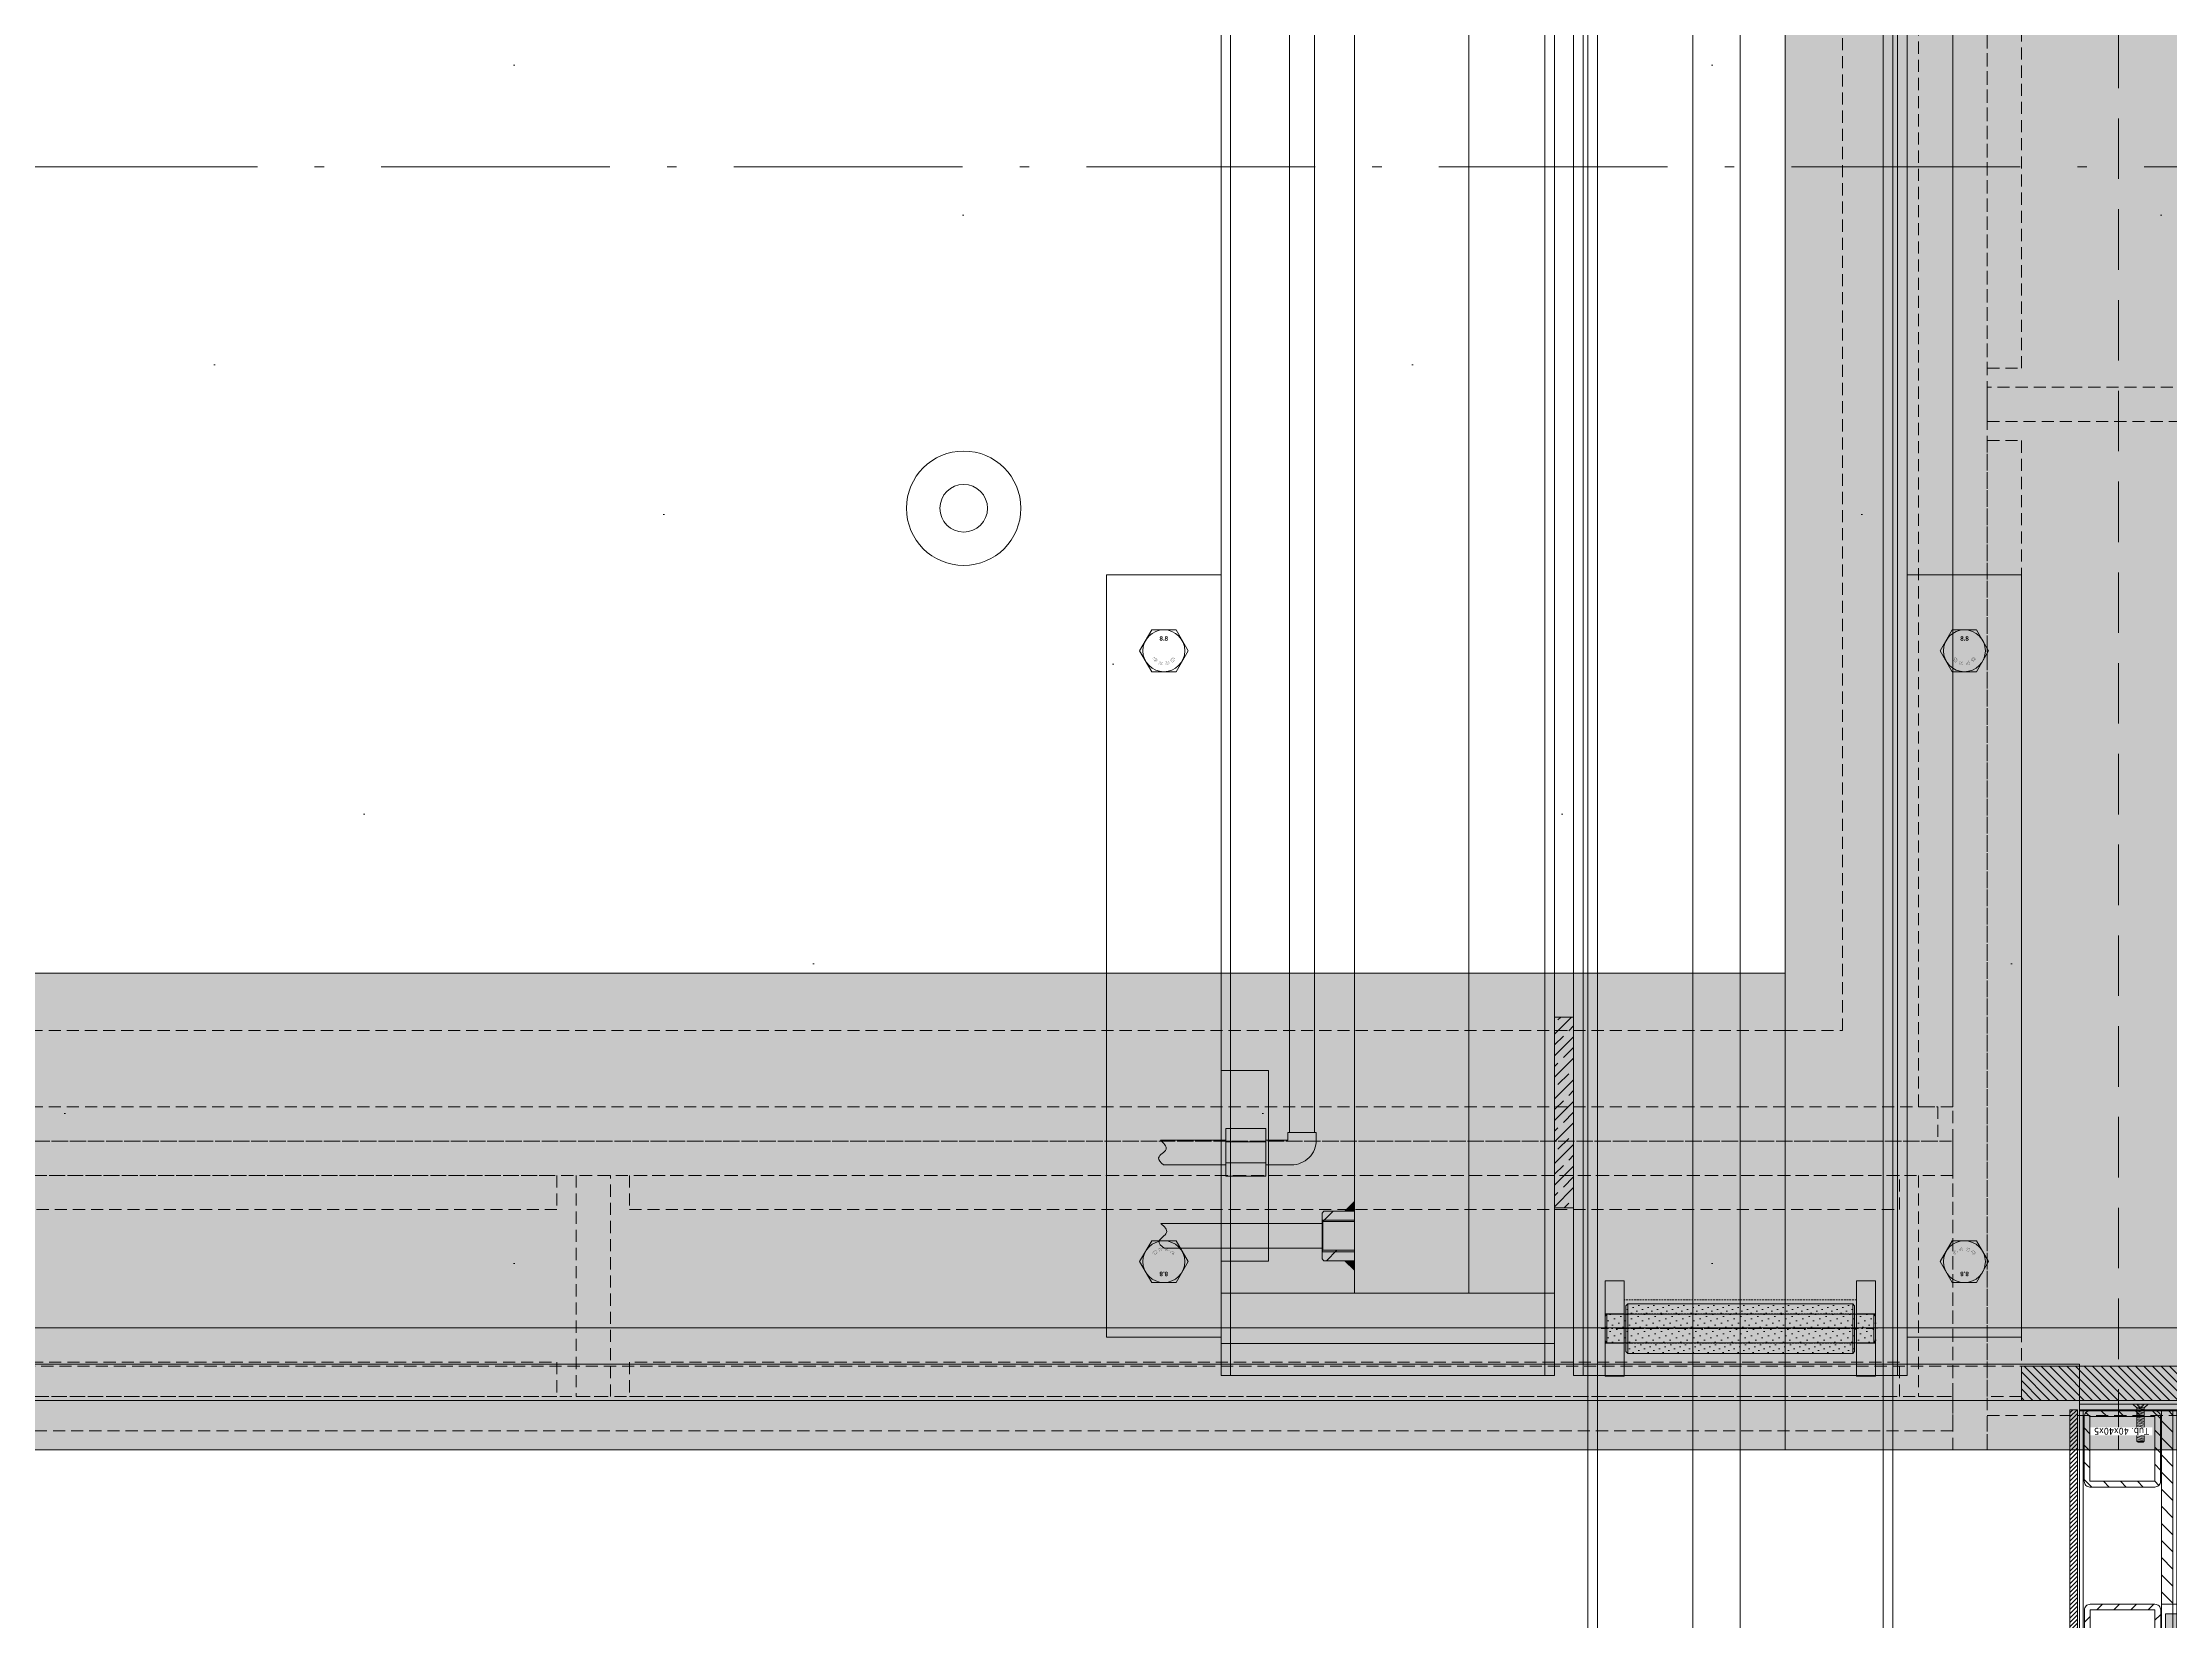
# Model space of a CAD drawing. Header units: millimetres. Extents: x -853320 to 19484, y -510814 to 9708.
# Drawn here: x 5037 to 6153, y 4226 to 5054 of the extents above; entities that cross this region are included whole.
import ezdxf
from ezdxf import colors
from ezdxf.entities.mleader import LeaderData, LeaderLine
from ezdxf.math import Vec2, Vec3

# ---------------------------------------------------------------- set-up
doc = ezdxf.new("R2010")
doc.units = ezdxf.units.MM
for name, pattern in [('DASHDOT', [18.5, 12, -3, 0.5, -3]), ('DASHED', [0.75, 0.5, -0.25]), ('NASCOSTA', [9.525, 6.35, -3.175]), ('TRATTEGGIATA2', [9.525, 6.35, -3.175]), ('TRATTOPUNTO', [25.4, 12.7, -6.35, 0, -6.35])]:
    doc.linetypes.add(name, pattern=pattern)
for name, color, linetype in [('05', 5, 'Continuous'), ('assi', 1, 'TRATTOPUNTO'), ('DS_ST_quote 1_50', 7, 'Continuous'), ('DV5_0', 7, 'Continuous')]:
    doc.layers.add(name, color=color, linetype=linetype)
for name, color, linetype, lineweight in [('F_ARREDI', 7, 'Continuous', 5), ('F_ELETTRODOMESTICI', 40, 'Continuous', 5), ('F_ESCURSORI_slider', 7, 'Continuous', 0), ('F_INFISSI', 4, 'Continuous', 5), ('F_MASSELLO_abete', 30, 'Continuous', 5), ('F_MINERAL WALL', 6, 'Continuous', 5), ('F_MULTI laminato OPACO', 1, 'Continuous', 5), ('F_MULTI laminato_soffitto', 5, 'Continuous', 5), ('F_MULTI laminato_soffitto_veletta', 6, 'Continuous', 5), ('F_PARETI-PAVIMENTI e SOFFITTI_cassone', 3, 'Continuous', 5), ('F_RIV.to PARETI e SOFFITTO_slider', 7, 'Continuous', 5), ('F_Sezioni', 5, 'Continuous', 9), ('F_SOFFITTI', 7, 'Continuous', 5), ('F_VETRO', 140, 'Continuous', 5)]:
    doc.layers.add(name, color=color, linetype=linetype, lineweight=lineweight)
doc.layers.add('F_PARETI_slider', color=1, linetype='Continuous', lineweight=5, true_color=0xff0000)
doc.styles.add('ARIAL', font='arial.ttf')
doc.styles.add('DANZI-DIDASCALIE', font='Yu Gothic UI Light.ttf', dxfattribs={"height": 30})
doc.styles.add('NEGATIVO', font='swissbo.ttf', dxfattribs={"width": 0.8, "oblique": 10})
doc.styles.add('Tahoma', font='tahoma.ttf')
doc.dimstyles.new('ISO-100', dxfattribs={"dimtxt": 100, "dimasz": 5, "dimexe": 0.25, "dimexo": 6, "dimgap": 6, "dimtad": 1, "dimtxsty": 'ARIAL', "dimblk": 'ARCHTICK', "dimcen": 2.5, "dimdle": 15, "dimse1": 1, "dimse2": 1, "dimclrd": 256, "dimclre": 256, "dimclrt": 256, "dimadec": 0, "dimazin": 0, "dimtfac": 1, "dimtmove": 0, "dimatfit": 3, "dimldrblk": 'ARCHTICK', "dimfxl": 1, "dimlwd": -1, "dimlwe": -1, "dimarcsym": 0})
pattern_1 = [(135, (141255.137, -277015.86), (-4.49012806, -4.49012806), [])]
pattern_2 = [(225.0093, (462887.094, -16087.269), (11.22714, -11.2235), [])]
pattern_3 = [(225.00929753, (462887.0944867, -16087.2686434), (0.00353610758, -0.003534960139), [])]

# ---------------------------------------------------------------- blocks, each defined once
blk = doc.blocks.new('CONTROSOFITTO_posteriore_lato lungo_2660x250_pianta_vista da sopra')
at = {"layer": 'F_MULTI laminato_soffitto_veletta', "transparency": 33554585}
h = blk.add_hatch(color=8, dxfattribs=at)
h.dxf.hatch_style = 1
h.paths.add_polyline_path([(48638.8, -13591.8), (45978.8, -13591.8), (45978.8, -13841.8), (48638.8, -13841.8)])
at = {"layer": 'F_MASSELLO_abete', "color": 1, "linetype": 'NASCOSTA'}
for points in [[(45890.8, -13679.8), (48726.8, -13679.8), (48726.8, -13697.8), (45890.8, -13697.8)], [(48004.3, -13813.8), (48022.3, -13813.8), (48022.3, -13697.8), (48004.3, -13697.8)], [(48708.8, -13813.8), (48726.8, -13813.8), (48726.8, -13697.8), (48708.8, -13697.8)], [(45890.8, -13813.8), (48726.8, -13813.8), (48726.8, -13831.8), (45890.8, -13831.8)]]:
    blk.add_lwpolyline(points, close=True, dxfattribs=at)
at = {"layer": 'F_MASSELLO_abete', "linetype": 'NASCOSTA'}
for points in [[(47327.8, -13697.8), (47994.3, -13697.8), (47994.3, -13715.8), (47327.8, -13715.8)], [(48698.8, -13697.8), (48032.3, -13697.8), (48032.3, -13715.8), (48698.8, -13715.8)]]:
    blk.add_lwpolyline(points, close=True, dxfattribs=at)
at = {"layer": 'F_MASSELLO_abete', "color": 3, "linetype": 'NASCOSTA'}
for points in [[(47327.8, -13795.8), (47994.3, -13795.8), (47994.3, -13813.8), (47327.8, -13813.8)], [(48698.8, -13795.8), (48032.3, -13795.8), (48032.3, -13813.8), (48698.8, -13813.8)]]:
    blk.add_lwpolyline(points, close=True, dxfattribs=at)
at = {"layer": 'F_MULTI laminato_soffitto_veletta', "linetype": 'NASCOSTA'}
for points in [[(45978.8, -13591.8), (48638.8, -13591.8), (48638.8, -13621.8), (45978.8, -13621.8)], [(45898.8, -13661.8), (48718.8, -13661.8), (48718.8, -13679.8), (45898.8, -13679.8)]]:
    blk.add_lwpolyline(points, close=True, dxfattribs=at)
at = {"layer": 'F_MULTI laminato_soffitto_veletta'}
blk.add_lwpolyline([(48638.8, -13591.8), (45978.8, -13591.8), (45978.8, -13841.8), (48638.8, -13841.8)], close=True, dxfattribs=at)
blk = doc.blocks.new('CONTROSOFITTO_camera-living_lato corto_2415x900_pianta_vista da sopra')
at = {"layer": 'F_MULTI laminato_soffitto_veletta', "transparency": 33554585}
h = blk.add_hatch(color=8, dxfattribs=at)
h.dxf.hatch_style = 1
h.paths.add_polyline_path([(11894.8, -1831.7), (11894.8, -4249.7), (10994.8, -4249.7), (10994.8, -1831.7)])
at = {"layer": 'F_MASSELLO_abete', "color": 1, "linetype": 'NASCOSTA'}
for points in [[(11100.8, -1831.7), (11100.8, -4249.7), (11082.8, -4249.7), (11082.8, -1831.7)], [(11100.8, -3692.2), (11100.8, -3710.2), (11788.8, -3710.2), (11788.8, -3692.2)], [(11100.8, -4249.7), (11100.8, -4231.7), (11788.8, -4231.7), (11788.8, -4249.7)]]:
    blk.add_lwpolyline(points, close=True, dxfattribs=at)
at = {"layer": 'F_MASSELLO_abete', "linetype": 'NASCOSTA'}
for points in [[(11100.8, -3059.7), (11100.8, -3682.2), (11118.8, -3682.2), (11118.8, -3059.7)], [(11100.8, -4221.7), (11100.8, -3720.2), (11118.8, -3720.2), (11118.8, -4221.7)]]:
    blk.add_lwpolyline(points, close=True, dxfattribs=at)
at = {"layer": 'F_MULTI laminato_soffitto_veletta'}
blk.add_lwpolyline([(11894.8, -1831.7), (11894.8, -4249.7), (10994.8, -4249.7), (10994.8, -1831.7)], close=True, dxfattribs=at)
at = {"layer": 'F_MULTI laminato_soffitto_veletta', "linetype": 'NASCOSTA'}
for points in [[(11064.8, -4069.7), (11064.8, -3399.7), (11082.8, -3399.7), (11082.8, -4069.7)], [(11024.8, -3460.7), (10994.8, -3460.7), (10994.8, -4029.7), (11024.8, -4029.7)]]:
    blk.add_lwpolyline(points, close=True, dxfattribs=at)
blk = doc.blocks.new('CONTROSOFITTO_rev.01_pianta_vista da sopra')
at = {"layer": 'F_MULTI laminato_soffitto', "color": 5, "linetype": 'NASCOSTA', "ltscale": 5}
blk.add_lwpolyline([(17011.6, -37355.7), (20021.6, -37355.7), (20021.6, -36455.7), (17011.6, -36455.7)], close=True, dxfattribs=at)
at = {"color": 1}
blk.add_blockref('CONTROSOFITTO_camera-living_lato corto_2415x900_pianta_vista da sopra', (8851.9, -33106), dxfattribs=at)
at = {"layer": 'F_SOFFITTI'}
blk.add_blockref('CONTROSOFITTO_posteriore_lato lungo_2660x250_pianta_vista da sopra', (-28792.1, -23513.9), dxfattribs=at)
blk = doc.blocks.new('_Dot')
at = {"color": 0, "linetype": 'ByBlock', "lineweight": -2}
blk.add_line((-0.5, 0), (-1, 0), dxfattribs=at)
at = {"color": 0, "linetype": 'ByBlock', "const_width": 0.5}
blk.add_lwpolyline([(-0.25, 0, 1), (0.25, 0, 1)], format="xyb", close=True, dxfattribs=at)
blk = doc.blocks.new('RIV.to_pareti e soffitto_slider_bagno_camera doppia_rev.01_pianta')
at = {"layer": 'F_MULTI laminato OPACO', "transparency": 33554503}
h = blk.add_hatch(dxfattribs=at)
h.set_pattern_fill('ANSI31', color=3, angle=180)
h.set_pattern_definition([(225, (737466.0637, 546032.44), (2.24506403, -2.24506403), [])])
h.paths.add_polyline_path([(20120.6, 21782.7), (19970.6, 21782.7), (19970.6, 21800.7), (20120.6, 21800.7)])
at = {"layer": 'F_MULTI laminato OPACO', "color": 3}
for points in [[(20001.1, 21800.7), (17187.1, 21800.7), (17187.1, 22976.7), (20001.1, 22976.7)], [(20120.6, 21782.7), (19970.6, 21782.7), (19970.6, 21800.7), (20120.6, 21800.7)]]:
    blk.add_lwpolyline(points, close=True, dxfattribs=at)
at = {"layer": 'F_MULTI laminato OPACO', "color": 3, "linetype": 'NASCOSTA'}
blk.add_lwpolyline([(17226.6, 21782.7), (19970.6, 21782.7), (19970.6, 21800.7), (17226.6, 21800.7)], close=True, dxfattribs=at)
blk = doc.blocks.new('Vite TSEI M.4x20')
at = {"color": 2, "linetype": 'Continuous', "lineweight": 5}
for p, q in [((140125.2, 33048.4), (140127.2, 33046.4)), ((140133.2, 33048.4), (140125.2, 33048.4)), ((140133.2, 33048.4), (140131.2, 33046.4)), ((140131.2, 33046.4), (140127.2, 33046.4)), ((140127.2, 33029), (140127.2, 33046.4)), ((140131.2, 33029), (140131.2, 33046.4)), ((140127.2, 33029), (140131.2, 33029)), ((140127.9, 33028.4), (140127.2, 33029)), ((140127.9, 33028.4), (140130.6, 33028.4)), ((140130.6, 33028.4), (140131.2, 33029))]:
    blk.add_line(p, q, dxfattribs=at)
at = {"color": 2, "linetype": 'DASHED', "lineweight": 5}
for p, q in [((140128.4, 33046.9), (140127.2, 33048.4)), ((140128.4, 33046.9), (140128.4, 33048.4)), ((140130, 33046.9), (140128.4, 33046.9)), ((140130, 33046.9), (140130, 33048.4)), ((140130, 33046.9), (140131.2, 33048.4))]:
    blk.add_line(p, q, dxfattribs=at)
at = {"color": 2, "lineweight": 5}
for p, q in [((140127.6, 33046.2), (140130.9, 33045.5)), ((140127.6, 33044.7), (140130.9, 33043.9)), ((140127.6, 33043.2), (140130.9, 33042.4)), ((140127.6, 33041.6), (140130.9, 33040.9)), ((140127.6, 33040.1), (140130.9, 33039.3)), ((140127.6, 33038.6), (140130.9, 33037.8)), ((140127.6, 33037), (140130.9, 33036.2)), ((140127.6, 33035.5), (140130.9, 33034.7)), ((140128.2, 33045.3), (140130.2, 33044.9)), ((140128.2, 33043.8), (140130.2, 33043.3)), ((140128.2, 33042.2), (140130.2, 33041.8)), ((140128.2, 33040.7), (140130.2, 33040.2)), ((140128.2, 33039.2), (140130.2, 33038.7)), ((140128.2, 33037.6), (140130.2, 33037.2)), ((140128.2, 33036.1), (140130.2, 33035.6)), ((140127.6, 33033.9), (140130.9, 33033.2)), ((140127.6, 33032.4), (140130.9, 33031.6)), ((140127.6, 33030.9), (140130.9, 33030.1)), ((140128.2, 33034.6), (140130.2, 33034.1)), ((140128.2, 33033), (140130.2, 33032.5)), ((140128.2, 33031.5), (140130.2, 33031)), ((140128.2, 33029.9), (140130.2, 33029.5))]:
    blk.add_line(p, q, dxfattribs=at)
blk = doc.blocks.new('INFISSO L.350 MM_pianta')
at = {"layer": 'F_INFISSI', "true_color": 0x636466}
h = blk.add_hatch(color=251, dxfattribs=at)
h.dxf.hatch_style = 1
h.paths.add_polyline_path([(6720.5, 7605.9), (6722.5, 7605.9), (6722.5, 7635.9), (6720.5, 7635.9)])
at = {"layer": 'F_INFISSI'}
h = blk.add_hatch(color=9, dxfattribs=at)
h.dxf.hatch_style = 1
h.paths.add_polyline_path([(6722.5, 7261.9), (6722.5, 7605.9), (6670.5, 7605.9), (6670.5, 7261.9)])
at = {"layer": 'F_INFISSI', "true_color": 0x636466}
h = blk.add_hatch(color=251, dxfattribs=at)
h.dxf.hatch_style = 1
h.paths.add_polyline_path([(6720.5, 7261.9), (6722.5, 7261.9), (6722.5, 7231.9), (6720.5, 7231.9)])
at = {"layer": 'F_PARETI_slider', "lineweight": 9}
h = blk.add_hatch(dxfattribs=at)
h.set_pattern_fill('ANSI31', color=4, scale=2, angle=90)
h.set_pattern_definition(pattern_1)
h.paths.add_polyline_path([(6676, 7645.9), (6710, 7645.9), (6710, 7611.9), (6676, 7611.9)], flags=16)
edge = h.paths.add_edge_path()
edge.add_arc((6676, 7645.9), 3, 90, 180, ccw=False)
edge.add_line((6676, 7648.9), (6710, 7648.9))
edge.add_arc((6710, 7645.9), 3, 0, 90, ccw=False)
edge.add_line((6713, 7645.9), (6713, 7611.9))
edge.add_arc((6710, 7611.9), 3, -90, 0, ccw=False)
edge.add_line((6710, 7608.9), (6676, 7608.9))
edge.add_arc((6676, 7611.9), 3, 180, 270, ccw=False)
edge.add_line((6673, 7611.9), (6673, 7645.9))
h = blk.add_hatch(dxfattribs=at)
h.set_pattern_fill('ANSI31', color=4, scale=2, angle=90)
h.set_pattern_definition(pattern_1)
h.paths.add_polyline_path([(6676, 7221.9), (6710, 7221.9), (6710, 7255.9), (6676, 7255.9)], flags=16)
edge = h.paths.add_edge_path()
edge.add_arc((6676, 7221.9), 3, 180, 270)
edge.add_line((6676, 7218.9), (6710, 7218.9))
edge.add_arc((6710, 7221.9), 3, 270, 360)
edge.add_line((6713, 7221.9), (6713, 7255.9))
edge.add_arc((6710, 7255.9), 3, 0, 90)
edge.add_line((6710, 7258.9), (6676, 7258.9))
edge.add_arc((6676, 7255.9), 3, 90, 180)
edge.add_line((6673, 7255.9), (6673, 7221.9))
at = {"layer": 'F_VETRO'}
h = blk.add_hatch(color=8, dxfattribs=at)
h.dxf.hatch_style = 1
h.paths.add_polyline_path([(6664.5, 7643.9), (6670.5, 7643.9), (6670.5, 7223.9), (6664.5, 7223.9)])
at = {"layer": 'F_INFISSI'}
for points in [[(6720.5, 7605.9), (6722.5, 7605.9), (6722.5, 7635.9), (6720.5, 7635.9)], [(6722.5, 7261.9), (6722.5, 7605.9), (6670.5, 7605.9), (6670.5, 7261.9)], [(6720.5, 7261.9), (6722.5, 7261.9), (6722.5, 7231.9), (6720.5, 7231.9)]]:
    blk.add_lwpolyline(points, close=True, dxfattribs=at)
at = {"layer": 'F_PARETI_slider', "color": 4, "lineweight": 9}
for points in [[(6673, 7645.9, -0.414214), (6676, 7648.9), (6710, 7648.9, -0.414214), (6713, 7645.9), (6713, 7611.9, -0.414214), (6710, 7608.9), (6676, 7608.9, -0.414214), (6673, 7611.9)], [(6673, 7221.9, 0.414214), (6676, 7218.9), (6710, 7218.9, 0.414214), (6713, 7221.9), (6713, 7255.9, 0.414214), (6710, 7258.9), (6676, 7258.9, 0.414214), (6673, 7255.9)]]:
    blk.add_lwpolyline(points, format="xyb", close=True, dxfattribs=at)
for points in [[(6676, 7645.9), (6710, 7645.9), (6710, 7611.9), (6676, 7611.9)], [(6676, 7221.9), (6710, 7221.9), (6710, 7255.9), (6676, 7255.9)]]:
    blk.add_lwpolyline(points, close=True, dxfattribs=at)
at = {"layer": 'F_VETRO'}
blk.add_lwpolyline([(6664.5, 7643.9), (6670.5, 7643.9), (6670.5, 7223.9), (6664.5, 7223.9)], close=True, dxfattribs=at)
at = {"layer": 'F_PARETI_slider', "color": 4, "lineweight": 9, "char_height": 3.549, "width": 31.855, "attachment_point": 5, "rotation": 180, "style": 'Tahoma', "bg_fill": 3, "box_fill_scale": 1.1, "bg_fill_color": 256, "bg_fill_true_color": 13158600, "bg_fill_transparency": 0}
for insert in [(6693.6, 7629.9), (6693.6, 7237.9)]:
    blk.add_mtext('Tub. 40x40x5', dxfattribs=dict(at, insert=insert))
at = {"layer": 'F_INFISSI', "lineweight": 9}
for points in [[(6664.5, 7648.9), (6672.5, 7648.9), (6672.5, 7605.9), (6713.5, 7605.9)], [(6664.5, 7218.9), (6672.5, 7218.9), (6672.5, 7261.9), (6713.5, 7261.9)]]:
    blk.add_lwpolyline(points, dxfattribs=at)
blk = doc.blocks.new('SLIDER piccola_lato ingresso_pianta_rev.01')
at = {"linetype": 'Continuous', "lineweight": 9, "ltscale": 0.15}
h = blk.add_hatch(dxfattribs=at)
h.set_pattern_fill('DOTS', color=5, scale=0.5, angle=135)
h.set_pattern_definition([(135, (974185.9703, 548051.92115), (-0.8418990114, -0.2806330038), [0, -0.79375])])
h.paths.add_polyline_path([(830475.5, 515175.5), (830475.5, 515172.5), (830373.5, 515172.5), (830373.5, 515175.5)])
at = {"linetype": 'ByBlock', "lineweight": 9}
h = blk.add_hatch(dxfattribs=at)
h.set_pattern_fill('DOTS', color=256, scale=0.3, angle=45)
h.set_pattern_definition([(45, (1092760.8068, 666713.98966), (-0.1683798023, 0.5051394068), [0, -0.47625])])
h.paths.add_polyline_path([(830424.5, 515172.5), (830373.5, 515172.5), (830373.5, 515172), (830424.5, 515172)])
at = {"lineweight": 9}
h = blk.add_hatch(dxfattribs=at)
h.set_pattern_fill('ANSI31', color=1, scale=2, angle=90)
h.set_pattern_definition([(135, (961694.203, 230507.2034), (-4.49012806, -4.49012806), [])])
h.paths.add_polyline_path([(830413, 515169), (830379, 515169), (830379, 515135), (830413, 515135)], flags=16)
edge = h.paths.add_edge_path()
edge.add_arc((830413, 515169), 3, 0, 90)
edge.add_line((830413, 515172), (830379, 515172))
edge.add_arc((830379, 515169), 3, 90, 180)
edge.add_line((830376, 515169), (830376, 515135))
edge.add_arc((830379, 515135), 3, 180, 270)
edge.add_line((830379, 515132), (830413, 515132))
edge.add_arc((830413, 515135), 3, 270, 360)
edge.add_line((830416, 515135), (830416, 515169))
at = {"layer": 'F_MINERAL WALL'}
h = blk.add_hatch(dxfattribs=at)
h.set_pattern_fill('ANSI31', color=256, scale=0.5)
h.set_pattern_definition([(45, (810369.8892, 492274.8376), (-1.122532015, 1.122532015), [])])
h.paths.add_polyline_path([(830368.5, 514002.5), (830368.5, 515172.5), (830372.5, 515172.5), (830372.5, 514002.5)])
at = {"lineweight": 9}
blk.add_line((830424.5, 515172.5), (830373.5, 515172.5), dxfattribs=at)
for points in [[(830373.5, 514001.5), (827559.5, 514001.5), (827559.5, 515196.5), (830373.5, 515196.5)], [(830424.5, 514001.5), (830424.5, 515172.5), (830373.5, 515172.5), (830373.5, 514001.5)], [(830424.5, 515172.5), (830373.5, 515172.5), (830373.5, 515172), (830424.5, 515172)], [(830422.5, 514002), (830422.5, 515172.5), (830375.5, 515172.5), (830375.5, 514002)], [(830416.5, 514640.5), (830416.5, 515070.5), (830424.5, 515070.5), (830424.5, 514640.5)]]:
    blk.add_lwpolyline(points, close=True, dxfattribs=at)
at = {"color": 5, "linetype": 'Continuous', "lineweight": 9, "ltscale": 0.15}
blk.add_lwpolyline([(830475.5, 515175.5), (830475.5, 515172.5), (830373.5, 515172.5), (830373.5, 515175.5)], close=True, dxfattribs=at)
at = {"color": 1, "lineweight": 9}
blk.add_lwpolyline([(830416, 515169, 0.414214), (830413, 515172), (830379, 515172, 0.414214), (830376, 515169), (830376, 515135, 0.414214), (830379, 515132), (830413, 515132, 0.414214), (830416, 515135)], format="xyb", close=True, dxfattribs=at)
blk.add_lwpolyline([(830413, 515169), (830379, 515169), (830379, 515135), (830413, 515135)], close=True, dxfattribs=at)
at = {"layer": 'F_MINERAL WALL'}
blk.add_lwpolyline([(830368.5, 514002.5), (830368.5, 515172.5), (830372.5, 515172.5), (830372.5, 514002.5)], close=True, dxfattribs=at)
at = {"color": 41, "linetype": 'TRATTEGGIATA2', "lineweight": 9, "ltscale": 0.15}
blk.add_blockref('Vite TSEI M.4x20', (690276.3, 482127.1), dxfattribs=at)
at = {"color": 30, "lineweight": 9, "insert": (830395.5, 515161.3), "char_height": 3.549, "width": 31.855, "attachment_point": 5, "rotation": 180, "style": 'Tahoma', "bg_fill": 3, "box_fill_scale": 1.1, "bg_fill_color": 256, "bg_fill_true_color": 13158600, "bg_fill_transparency": 0}
blk.add_mtext('Tub. 40x40x5', dxfattribs=at)
at = {"linetype": 'Continuous', "lineweight": 9}
h = blk.add_hatch(dxfattribs=at)
h.set_pattern_fill('ANSI31', color=34, scale=2, angle=90, style=0)
h.paths.add_polyline_path([(830416.5, 515172.5), (830422.5, 515172.5), (830422.5, 515070.5), (830416.5, 515070.5)])
at = {"color": 32, "linetype": 'ByBlock', "lineweight": 9}
blk.add_lwpolyline([(830422.5, 515070.5), (830422.5, 515172.5), (830416.5, 515172.5), (830416.5, 515070.5)], close=True, dxfattribs=at)
at = {"layer": 'F_INFISSI', "color": 4, "xscale": -1}
blk.add_blockref('INFISSO L.350 MM_pianta', (837089.1, 507421.6), dxfattribs=at)
blk = doc.blocks.new('Pavim. idr. 1')
at = {"lineweight": 13}
h = blk.add_hatch(dxfattribs=at)
h.set_pattern_fill('DOTS', color=1, scale=140, angle=45)
h.set_pattern_definition([(45, (-29878.93, 459742.27), (-78.57724, 235.73172), [0, -222.25])])
h.paths.add_polyline_path([(423470.8, 430283.1), (410205.8, 430283.1), (410205.8, 427993.1), (423470.8, 427993.1)])
at = {"color": 1, "lineweight": 13}
blk.add_lwpolyline([(423470.8, 430283.1), (410205.8, 430283.1), (410205.8, 427993.1), (423470.8, 427993.1)], close=True, dxfattribs=at)
blk = doc.blocks.new('F_PAVIMENTO CASSONE_pianta')
at = {"color": 104, "lineweight": 13}
for radius in [30, 12.5]:
    blk.add_circle((606422.5, 449483.4), radius, dxfattribs=at)
at = {"color": 2, "lineweight": 5}
blk.add_blockref('Pavim. idr. 1', (185525.7, 19630.3), dxfattribs=at)
blk.add_blockref('Pavim. idr. 1', (185525.7, 19630.3), dxfattribs=at)
blk = doc.blocks.new('Viti v.alto')
at = {"color": 115, "lineweight": 5, "ltscale": 0.15}
blk.add_lwpolyline([(-66067.4, -127375.7), (-66073.8, -127364.7), (-66086.5, -127364.7), (-66092.9, -127375.7), (-66086.5, -127386.7), (-66073.8, -127386.7)], close=True, dxfattribs=at)
at = {"color": 115, "lineweight": 5, "ltscale": 0.15, "const_width": 0.0632}
for points in [[(-66083.8, -127381.1), (-66083.6, -127380.8), (-66083.6, -127380.6), (-66083.7, -127380.4), (-66083.9, -127380.1), (-66084.5, -127379.5), (-66084.7, -127379.3), (-66085, -127379.2), (-66085.2, -127379.3), (-66085.4, -127379.5), (-66085.8, -127379.8), (-66086, -127380.1), (-66086, -127380.3), (-66085.9, -127380.5), (-66085.7, -127380.8), (-66085.1, -127381.4), (-66084.9, -127381.6), (-66084.7, -127381.7), (-66084.4, -127381.6), (-66084.2, -127381.4), (-66083.8, -127381.1)], [(-66084.4, -127380.9), (-66084.7, -127381.1), (-66084.8, -127381.1), (-66084.9, -127381), (-66085.3, -127380.5), (-66085.4, -127380.4), (-66085.5, -127380.3), (-66085.4, -127380.2), (-66085.3, -127380.1), (-66085.2, -127380), (-66085.1, -127379.8), (-66085, -127379.8), (-66084.9, -127379.8), (-66084.7, -127379.9), (-66084.3, -127380.4), (-66084.2, -127380.5), (-66084.2, -127380.6), (-66084.2, -127380.7), (-66084.3, -127380.8), (-66084.4, -127380.9)], [(-66080.8, -127381.5), (-66081.3, -127381.3), (-66081.4, -127381.7), (-66082.4, -127381.5), (-66082.6, -127381.5), (-66082.8, -127381.6), (-66082.9, -127381.7), (-66083, -127381.9), (-66083, -127382), (-66083, -127382.2), (-66083, -127382.4), (-66082.8, -127382.6), (-66082.6, -127382.7), (-66081.2, -127383.1), (-66080.8, -127381.5)], [(-66081.6, -127382.6), (-66082.3, -127382.4), (-66082.5, -127382.3), (-66082.5, -127382.1), (-66082.5, -127382.1), (-66082.4, -127382), (-66082.3, -127381.9), (-66081.5, -127382.1), (-66081.6, -127382.6)], [(-66077.8, -127381), (-66078.3, -127381.2), (-66078.2, -127381.6), (-66079.2, -127381.8), (-66079.4, -127382), (-66079.5, -127382.1), (-66079.5, -127382.3), (-66079.5, -127382.5), (-66079.4, -127382.6), (-66079.4, -127382.8), (-66079.2, -127383), (-66079, -127383.1), (-66078.7, -127383), (-66077.4, -127382.7), (-66077.8, -127381)], [(-66078, -127382.4), (-66078.7, -127382.6), (-66078.9, -127382.6), (-66078.9, -127382.5), (-66079, -127382.4), (-66079, -127382.3), (-66078.8, -127382.2), (-66078.1, -127382), (-66078, -127382.4)], [(-66076.4, -127381), (-66076.6, -127380.8), (-66076.7, -127380.6), (-66076.6, -127380.3), (-66076.4, -127380.1), (-66075.8, -127379.5), (-66075.5, -127379.3), (-66075.3, -127379.2), (-66075.1, -127379.2), (-66074.8, -127379.4), (-66074.4, -127379.8), (-66074.3, -127380), (-66074.2, -127380.3), (-66074.3, -127380.5), (-66074.5, -127380.7), (-66075.1, -127381.3), (-66075.4, -127381.5), (-66075.6, -127381.6), (-66075.8, -127381.6), (-66076.1, -127381.4), (-66076.4, -127381)], [(-66075.8, -127380.9), (-66075.6, -127381), (-66075.5, -127381), (-66075.3, -127380.9), (-66074.9, -127380.5), (-66074.8, -127380.4), (-66074.8, -127380.2), (-66074.8, -127380.1), (-66074.9, -127380), (-66075.1, -127379.9), (-66075.2, -127379.8), (-66075.3, -127379.8), (-66075.4, -127379.8), (-66075.5, -127379.9), (-66076, -127380.3), (-66076.1, -127380.5), (-66076.1, -127380.6), (-66076, -127380.7), (-66075.9, -127380.8), (-66075.8, -127380.9)]]:
    blk.add_lwpolyline(points, dxfattribs=at)
at = {"color": 115, "lineweight": 5, "ltscale": 0.15}
blk.add_circle((-66080.1, -127375.7), 11, dxfattribs=at)
at = {"color": 115, "lineweight": 5, "ltscale": 0.15, "style": 'NEGATIVO'}
blk.add_text('8.8', height=2.31, dxfattribs=at).set_placement((-66082.3, -127370.4))
blk = doc.blocks.new('Boccola d.26x120')
at = {"linetype": 'ByBlock', "lineweight": 5}
h = blk.add_hatch(dxfattribs=at)
h.set_pattern_fill('DOTS', color=30, scale=1.75, angle=225)
h.paths.add_polyline_path([(458410.2, -16234.6), (458410.2, -16230.2), (458409.2, -16229.2), (458291.2, -16229.2), (458291.2, -16234.6)])
h.paths.add_polyline_path([(458291.2, -16229.2), (458290.2, -16230.2), (458290.2, -16234.6), (458291.2, -16234.6)])
h = blk.add_hatch(dxfattribs=at)
h.set_pattern_fill('DOTS', color=30, scale=1.75, angle=225)
h.paths.add_polyline_path([(458291.2, -16249.9), (458291.2, -16255.2), (458409.2, -16255.2), (458409.2, -16249.9)])
h.paths.add_polyline_path([(458409.2, -16255.2), (458410.2, -16254.2), (458410.2, -16249.9), (458409.2, -16249.9)])
h.paths.add_polyline_path([(458291.2, -16249.9), (458290.2, -16249.9), (458290.2, -16254.2), (458291.2, -16255.2)])
at = {"color": 41, "linetype": 'TRATTEGGIATA2', "lineweight": 5, "ltscale": 0.15}
for p, q in [((458290.2, -16234.6), (458410.2, -16234.6)), ((458410.2, -16249.9), (458290.2, -16249.9))]:
    blk.add_line(p, q, dxfattribs=at)
at = {"color": 30, "linetype": 'ByBlock', "lineweight": 5}
for p, q in [((458291.2, -16229.2), (458291.2, -16255.2)), ((458409.2, -16255.2), (458409.2, -16229.2))]:
    blk.add_line(p, q, dxfattribs=at)
blk.add_lwpolyline([(458409.2, -16255.2), (458291.2, -16255.2), (458290.2, -16254.2), (458290.2, -16230.2), (458291.2, -16229.2), (458409.2, -16229.2), (458410.2, -16230.2), (458410.2, -16254.2)], close=True, dxfattribs=at)
at = {"layer": 'assi', "lineweight": 5, "ltscale": 0.3}
blk.add_line((458288.2, -16242.2), (458412.2, -16242.2), dxfattribs=at)
blk = doc.blocks.new('Perno d.15x145')
at = {"linetype": 'ByBlock', "lineweight": 5}
h = blk.add_hatch(dxfattribs=at)
h.set_pattern_fill('DOTS', color=150, scale=2, angle=225)
h.paths.add_polyline_path([(458421.2, -16298.7), (458421.2, -16285.7), (458420.2, -16284.7), (458280.2, -16284.7), (458279.2, -16285.7), (458279.2, -16298.7), (458280.2, -16299.7), (458420.2, -16299.7)])
at = {"color": 150, "linetype": 'ByBlock', "lineweight": 5}
for p, q in [((458280.2, -16299.7), (458280.2, -16284.7)), ((458420.2, -16299.7), (458420.2, -16284.7))]:
    blk.add_line(p, q, dxfattribs=at)
blk.add_lwpolyline([(458421.2, -16298.7), (458421.2, -16285.7), (458420.2, -16284.7), (458280.2, -16284.7), (458279.2, -16285.7), (458279.2, -16298.7), (458280.2, -16299.7), (458420.2, -16299.7)], close=True, dxfattribs=at)
at = {"layer": 'assi', "lineweight": 5, "ltscale": 0.3}
blk.add_line((458277.2, -16292.2), (458423.2, -16292.2), dxfattribs=at)
blk = doc.blocks.new('Pist. c.1150 aperti')
at = {"lineweight": 5}
h = blk.add_hatch(dxfattribs=at)
h.set_pattern_fill('JIS_STN_1E', color=6, scale=8, style=0)
h.set_pattern_definition([(45, (527858.007, 111133.4975), (-5.65685425, 5.65685425), []), (45, (527863.647, 111133.4975), (-5.65685425, 5.65685425), [8, -4])])
h.paths.add_polyline_path([(461300.8, -16825.2), (461290.8, -16825.2), (461290.8, -16925.2), (461300.8, -16925.2)])
at = {"linetype": 'Continuous', "lineweight": 5, "ltscale": 25.4}
h = blk.add_hatch(dxfattribs=at)
h.set_pattern_fill('LINE', color=135, scale=127, angle=225.0093, style=0, pattern_type=2)
h.set_pattern_definition(pattern_2)
h.paths.add_polyline_path([(461169.8, -16927), (461185.8, -16927), (461185.8, -16932.5), (461169.3, -16932.5), (461168.8, -16932), (461168.8, -16928)])
h = blk.add_hatch(dxfattribs=at)
h.set_pattern_fill('LINE', color=135, scale=0.04, angle=225.0093, style=0, pattern_type=2)
h.set_pattern_definition(pattern_3)
h.paths.add_polyline_path([(461185.8, -16927), (461180.8, -16927), (461185.8, -16922)])
h = blk.add_hatch(dxfattribs=at)
h.set_pattern_fill('LINE', color=135, scale=127, angle=225.0093, style=0, pattern_type=2)
h.set_pattern_definition(pattern_2)
h.paths.add_polyline_path([(461185.8, -16953), (461169.8, -16953), (461168.8, -16952), (461168.8, -16948), (461169.3, -16947.5), (461185.8, -16947.5)])
h = blk.add_hatch(dxfattribs=at)
h.set_pattern_fill('LINE', color=135, scale=0.04, angle=225.0093, style=0, pattern_type=2)
h.set_pattern_definition(pattern_3)
h.paths.add_polyline_path([(461185.8, -16958), (461180.8, -16953), (461185.8, -16953)])
at = {"lineweight": 5}
for p, q in [((461115.8, -16853.2), (461140.8, -16853.2)), ((461140.8, -16853.2), (461140.8, -16953.2)), ((461115.8, -16953.2), (461140.8, -16953.2))]:
    blk.add_line(p, q, dxfattribs=at)
at = {"color": 135, "lineweight": 5}
for p, q in [((461139.3, -16890.7), (461118.3, -16890.7)), ((461139.3, -16901.7), (461118.3, -16901.7)), ((461185.8, -16932.5), (461185.8, -16947.5))]:
    blk.add_line(p, q, dxfattribs=at)
at = {"color": 135, "linetype": 'Continuous', "lineweight": 5, "ltscale": 25.4}
blk.add_line((461185.8, -16948.3), (461169.3, -16948.3), dxfattribs=at)
at = {"color": 2, "linetype": 'ByBlock', "lineweight": 5}
for p, q in [((461317.3, -16980.9), (461327.3, -16980.9)), ((461459.3, -16980.9), (461449.3, -16980.9)), ((461317.3, -16996.2), (461327.3, -16996.2)), ((461459.3, -16996.2), (461449.3, -16996.2))]:
    blk.add_line(p, q, dxfattribs=at)
at = {"color": 41, "linetype": 'TRATTEGGIATA2', "lineweight": 5, "ltscale": 0.15}
blk.add_line((461459.3, -16996.2), (461449.3, -16996.2), dxfattribs=at)
at = {"lineweight": 5}
for points in [[(461115.8, -17013.2), (461115.8, -14673.2), (461290.8, -14673.2), (461290.8, -17013.2)], [(461120.8, -17013.2), (461120.8, -14673.2), (461285.8, -14673.2), (461285.8, -17013.2)], [(461475.8, -14673.2), (461475.8, -17013.2), (461300.8, -17013.2), (461300.8, -14673.2)], [(461470.8, -14673.2), (461470.8, -17013.2), (461305.8, -17013.2), (461305.8, -14673.2)]]:
    blk.add_lwpolyline(points, close=True, dxfattribs=at)
at = {"color": 135, "lineweight": 5}
for points in [[(461185.8, -15702), (461245.8, -15702), (461245.8, -16970), (461185.8, -16970)], [(461118.3, -16908.7), (461139.3, -16908.7), (461139.3, -16883.7), (461118.3, -16883.7)], [(461290.8, -16970), (461115.8, -16970), (461115.8, -16996.5), (461290.8, -16996.5)]]:
    blk.add_lwpolyline(points, close=True, dxfattribs=at)
at = {"color": 175, "linetype": 'Continuous', "lineweight": 5}
for points in [[(461468.3, -15923.2), (461468.3, -18183.2), (461308.3, -18183.2), (461308.3, -15923.2)], [(461463.3, -15923.2), (461463.3, -18183.2), (461313.3, -18183.2), (461313.3, -15923.2)], [(461463.3, -18183.2), (461468.3, -18183.2), (461468.3, -16003.2), (461463.3, -16003.2)]]:
    blk.add_lwpolyline(points, close=True, dxfattribs=at)
at = {"color": 135, "lineweight": 5}
blk.add_lwpolyline([(461388.3, -15984.5), (461388.3, -17156.5), (461363.3, -17156.5), (461363.3, -15984.5), (461388.3, -15984.5)], dxfattribs=at)
at = {"color": 30, "lineweight": 5}
for points in [[(461055.8, -16593.2), (461115.8, -16593.2), (461115.8, -16993.2), (461055.8, -16993.2)], [(461535.8, -16593.2), (461475.8, -16593.2), (461475.8, -16993.2), (461535.8, -16993.2)]]:
    blk.add_lwpolyline(points, close=True, dxfattribs=at)
at = {"color": 6, "lineweight": 5}
blk.add_lwpolyline([(461300.8, -16825.2), (461290.8, -16825.2), (461290.8, -16925.2), (461300.8, -16925.2)], close=True, dxfattribs=at)
at = {"color": 135, "lineweight": 5}
blk.add_lwpolyline([(461152.8, -16902.7), (461139.3, -16902.7), (461139.3, -16889.7), (461150.8, -16889.7), (461150.8, -16885.7), (461165.8, -16885.7), (461165.8, -16889.7, -0.414214)], format="xyb", close=True, dxfattribs=at)
at = {"color": 135, "linetype": 'Continuous', "lineweight": 5, "ltscale": 25.4}
for points in [[(461169.8, -16927), (461185.8, -16927), (461185.8, -16932.5), (461169.3, -16932.5), (461168.8, -16932), (461168.8, -16928), (461169.8, -16927)], [(461185.8, -16927), (461180.8, -16927), (461185.8, -16922), (461185.8, -16927)], [(461185.8, -16953), (461169.8, -16953), (461168.8, -16952), (461168.8, -16948), (461169.3, -16947.5), (461185.8, -16947.5), (461185.8, -16953)], [(461185.8, -16958), (461180.8, -16953), (461185.8, -16953), (461185.8, -16958)]]:
    blk.add_lwpolyline(points, close=True, dxfattribs=at)
at = {"color": 2, "linetype": 'ByBlock', "lineweight": 5}
for points in [[(461317.3, -17013.5), (461327.3, -17013.5), (461327.3, -16963.5), (461317.3, -16963.5)], [(461459.3, -17013.5), (461449.3, -17013.5), (461449.3, -16963.5), (461459.3, -16963.5)]]:
    blk.add_lwpolyline(points, close=True, dxfattribs=at)
at = {"layer": '05', "color": 41, "linetype": 'TRATTEGGIATA2', "lineweight": 5, "ltscale": 0.15}
blk.add_lwpolyline([(461449.3, -17013.5), (461449.3, -16973.5), (461327.3, -16973.5), (461327.3, -17013.5)], dxfattribs=at)
at = {"layer": 'DV5_0', "color": 135, "linetype": 'Continuous', "lineweight": 5, "ltscale": 25.4}
for p, q in [((461151.8, -15787), (461151.8, -16885.7)), ((461164.8, -15787), (461164.8, -16885.7)), ((461118.3, -16889.7), (461084, -16889.7)), ((461118.3, -16902.7), (461085.7, -16902.7)), ((461168.8, -16928), (461169.8, -16927)), ((461168.8, -16928), (461168.8, -16932)), ((461169.8, -16927), (461185.8, -16927)), ((461185.8, -16922), (461180.8, -16927)), ((461180.8, -16927), (461185.8, -16927)), ((461185.8, -16927), (461185.8, -16922)), ((461185.8, -16927), (461185.8, -16932.5)), ((461168.8, -16933.5), (461084.3, -16933.5)), ((461169.3, -16932.5), (461168.8, -16932)), ((461168.8, -16932), (461168.8, -16948)), ((461185.8, -16931.7), (461169.3, -16931.7)), ((461185.8, -16932.5), (461169.3, -16932.5)), ((461169.3, -16947.5), (461169.3, -16932.5)), ((461168.8, -16946.5), (461086, -16946.5)), ((461168.8, -16948), (461169.3, -16947.5)), ((461168.8, -16948), (461168.8, -16952)), ((461169.8, -16953), (461168.8, -16952)), ((461169.3, -16947.5), (461185.8, -16947.5)), ((461185.8, -16947.5), (461185.8, -16953)), ((461185.8, -16953), (461169.8, -16953)), ((461180.8, -16953), (461185.8, -16958)), ((461185.8, -16953), (461180.8, -16953)), ((461185.8, -16958), (461185.8, -16953))]:
    blk.add_line(p, q, dxfattribs=at)
for points in [[(461084, -16889.7), (461085.7, -16891.4), (461089.3, -16894.8), (461081, -16898.6), (461084.1, -16901.4), (461085.7, -16902.7)], [(461084.3, -16933.5), (461086, -16935.1), (461089.6, -16938.5), (461081.2, -16942.4), (461084.4, -16945.2), (461086, -16946.5)]]:
    blk.add_open_spline(points, degree=3, knots=[0, 0, 0, 0, 5.647963, 11.644085, 16.409107, 16.409107, 16.409107, 16.409107], dxfattribs=at)
at = {"lineweight": 5, "xscale": -1}
blk.add_blockref('Viti v.alto', (395005.7, 110742.7), dxfattribs=at)
at = {"lineweight": 5}
blk.add_blockref('Viti v.alto', (527586, 110742.7), dxfattribs=at)
at = {"lineweight": 5, "rotation": 180}
blk.add_blockref('Viti v.alto', (395005.7, -144329.2), dxfattribs=at)
at = {"lineweight": 5, "xscale": -1, "rotation": 180}
for name, p in [('Viti v.alto', (527586, -144329.2)), ('Perno d.15x145', (3038.1, -33280.8)), ('Boccola d.26x120', (3038.1, -33230.8))]:
    blk.add_blockref(name, p, dxfattribs=at)
blk = doc.blocks.new('_ArchTick')
at = {"color": 0, "linetype": 'ByBlock', "const_width": 0.15}
blk.add_lwpolyline([(-0.5, -0.5), (0.5, 0.5)], dxfattribs=at)
blk = doc.blocks.new('*D146')
at = {"layer": 'Defpoints', "color": 0, "transparency": 16777216}
for p in [(5588.6, 7348.8), (19268.5, 2810.7), (19483.8, 2810.7)]:
    blk.add_point(p, dxfattribs=at)
at = {"layer": 'DS_ST_quote 1_50', "transparency": 16777216}
blk.add_line((19268.5, 7363.8), (19268.5, 2795.7), dxfattribs=at)
at = {"layer": 'DS_ST_quote 1_50', "transparency": 16777216, "xscale": 5, "yscale": 5, "zscale": 5}
for p, rotation in [((19268.5, 7348.8), 90), ((19268.5, 2810.7), 270)]:
    blk.add_blockref('_ArchTick', p, dxfattribs=dict(at, rotation=rotation))
at = {"layer": 'DS_ST_quote 1_50', "transparency": 16777216, "insert": (19202.4, 5079.7), "char_height": 100, "attachment_point": 5, "rotation": 90, "style": 'ARIAL'}
blk.add_mtext('4538,15', dxfattribs=at)
blk = doc.blocks.new('BAGNO-LAVANDERIA_pianta_sol.B')
at = {"layer": 'F_ELETTRODOMESTICI', "color": 5, "ltscale": 5}
ml = blk.add_multileader_mtext('Standard', dxfattribs=at)
ml.set_content('{\\fYu Gothic UI Light|b0|i0|c128|p34;BASAMENTO c/cassetto} ditta MIELE art.WTS 610', color=5, style='DANZI-DIDASCALIE')
ml.set_leader_properties(color=256, linetype='ByLayer', lineweight=-1)
ml.set_arrow_properties(name='DOT')
ml.build(insert=Vec2(0, 0))
ml.multileader.update_dxf_attribs({"arrow_head_size": 5, "scale": 5})
ctx = ml.context
ctx.base_point, ctx.scale, ctx.char_height, ctx.arrow_head_size, ctx.landing_gap_size, ctx.plane_origin, ctx.plane_x_axis, ctx.plane_y_axis = Vec3(865729, 518190.6), 5, 25, 5, 10, Vec3(865692, 518253.3), Vec3(0, -1), Vec3(1, 0)
notes = []
notes.append((ctx, [(0, (0, 0, 0), (0, 0), (1, 0), 1, [])]))
ctx.mtext.insert, ctx.mtext.text_direction, ctx.mtext.rotation, ctx.mtext.width, ctx.mtext.flow_direction = Vec3(865741.7, 518180.6), Vec3(0, -1), 4.712389, 471.574, 5
ml = blk.add_multileader_mtext('Standard', dxfattribs=at)
ml.set_content('{\\fYu Gothic UI Light|b0|i0|c128|p34;LAVASCIUGA} ditta MIELE art.WTD165 WPM 8/5kg', color=5, style='DANZI-DIDASCALIE')
ml.set_leader_properties(color=256, linetype='ByLayer', lineweight=-1)
ml.set_arrow_properties(name='DOT')
ml.build(insert=Vec2(0, 0))
ml.multileader.update_dxf_attribs({"arrow_head_size": 5, "scale": 5})
ctx = ml.context
ctx.base_point, ctx.scale, ctx.char_height, ctx.arrow_head_size, ctx.landing_gap_size, ctx.plane_origin, ctx.plane_x_axis, ctx.plane_y_axis = Vec3(865852.8, 518185.3), 5, 25, 5, 10, Vec3(865819.8, 518247.9), Vec3(0, -1), Vec3(1, 0)
notes.append((ctx, [(0, (0, 0, 0), (0, 0), (1, 0), 1, [])]))
ctx.mtext.insert, ctx.mtext.text_direction, ctx.mtext.rotation, ctx.mtext.width, ctx.mtext.flow_direction = Vec3(865869.5, 518175.3), Vec3(0, -1), 4.712389, 377.017, 5
for ctx, leaders in notes:
    for number, flags, end, landing, length, lines in leaders:
        leader = LeaderData()
        leader.index, (leader.has_last_leader_line, leader.has_dogleg_vector, leader.attachment_direction) = number, flags
        leader.last_leader_point, leader.dogleg_vector, leader.dogleg_length = Vec3(end), Vec3(landing), length
        for number, points, colour, breaks in lines:
            line = LeaderLine()
            line.index, line.vertices, line.color, line.breaks = number, Vec3.list(points), colors.encode_raw_color(colour), breaks
            leader.lines.append(line)
        ctx.leaders.append(leader)

msp = doc.modelspace()

# ---------------------------------------------------------------- linework, layer by layer
at = {"layer": 'F_Sezioni', "color": 3, "linetype": 'DASHDOT', "lineweight": 15, "ltscale": 10}
msp.add_lwpolyline([(1972.521, 4862.905), (1884.722, 4750.358), (1884.722, 4989.006), (16976.055, 4989.006)], dxfattribs=at)

# ---------------------------------------------------------------- block references
at = {"layer": 'F_ARREDI', "color": 2, "lineweight": 5}
msp.add_blockref('BAGNO-LAVANDERIA_pianta_sol.B', (-853319.899, -510814.178), dxfattribs=at)
at = {"layer": 'F_PARETI-PAVIMENTI e SOFFITTI_cassone', "color": 2, "lineweight": 5, "rotation": 180}
msp.add_blockref('F_PAVIMENTO CASSONE_pianta', (611942.834, 454293.23), dxfattribs=at)
at = {"layer": 'F_RIV.to PARETI e SOFFITTO_slider', "xscale": -1, "rotation": 180}
msp.add_blockref('RIV.to_pareti e soffitto_slider_bagno_camera doppia_rev.01_pianta', (-13895.268, 26142.475), dxfattribs=at)
at = {"layer": 'F_SOFFITTI'}
msp.add_blockref('CONTROSOFITTO_rev.01_pianta_vista da sopra', (-13895.269, 41671.543), dxfattribs=at)

# ---------------------------------------------------------------- next in the draw order: block references
at = {"layer": 'F_PARETI_slider', "linetype": 'ByBlock', "lineweight": 13}
msp.add_blockref('SLIDER piccola_lato ingresso_pianta_rev.01', (-824267.661, -510835.683), dxfattribs=at)

# ---------------------------------------------------------------- next in the draw order: block references
at = {"layer": 'F_ESCURSORI_slider', "lineweight": 13}
msp.add_blockref('Pist. c.1150 aperti', (-455460.438, 21368.058), dxfattribs=at)

# ---------------------------------------------------------------- next in the draw order: dimensions: what is measured, and where the dimension line sits
at = {"layer": 'DS_ST_quote 1_50', "color": 4}
dim = msp.add_linear_dim(base=(19268.5243, 2810.6601), p1=(5588.556, 7348.8148), p2=(19483.824, 2810.6601), angle=90, dimstyle='ISO-100', dxfattribs=at)
dim.commit()
dim.dimension.update_dxf_attribs({"geometry": '*D146', "text_midpoint": (19202.4288, 5079.7375)})

doc.saveas('drawing.dxf')
